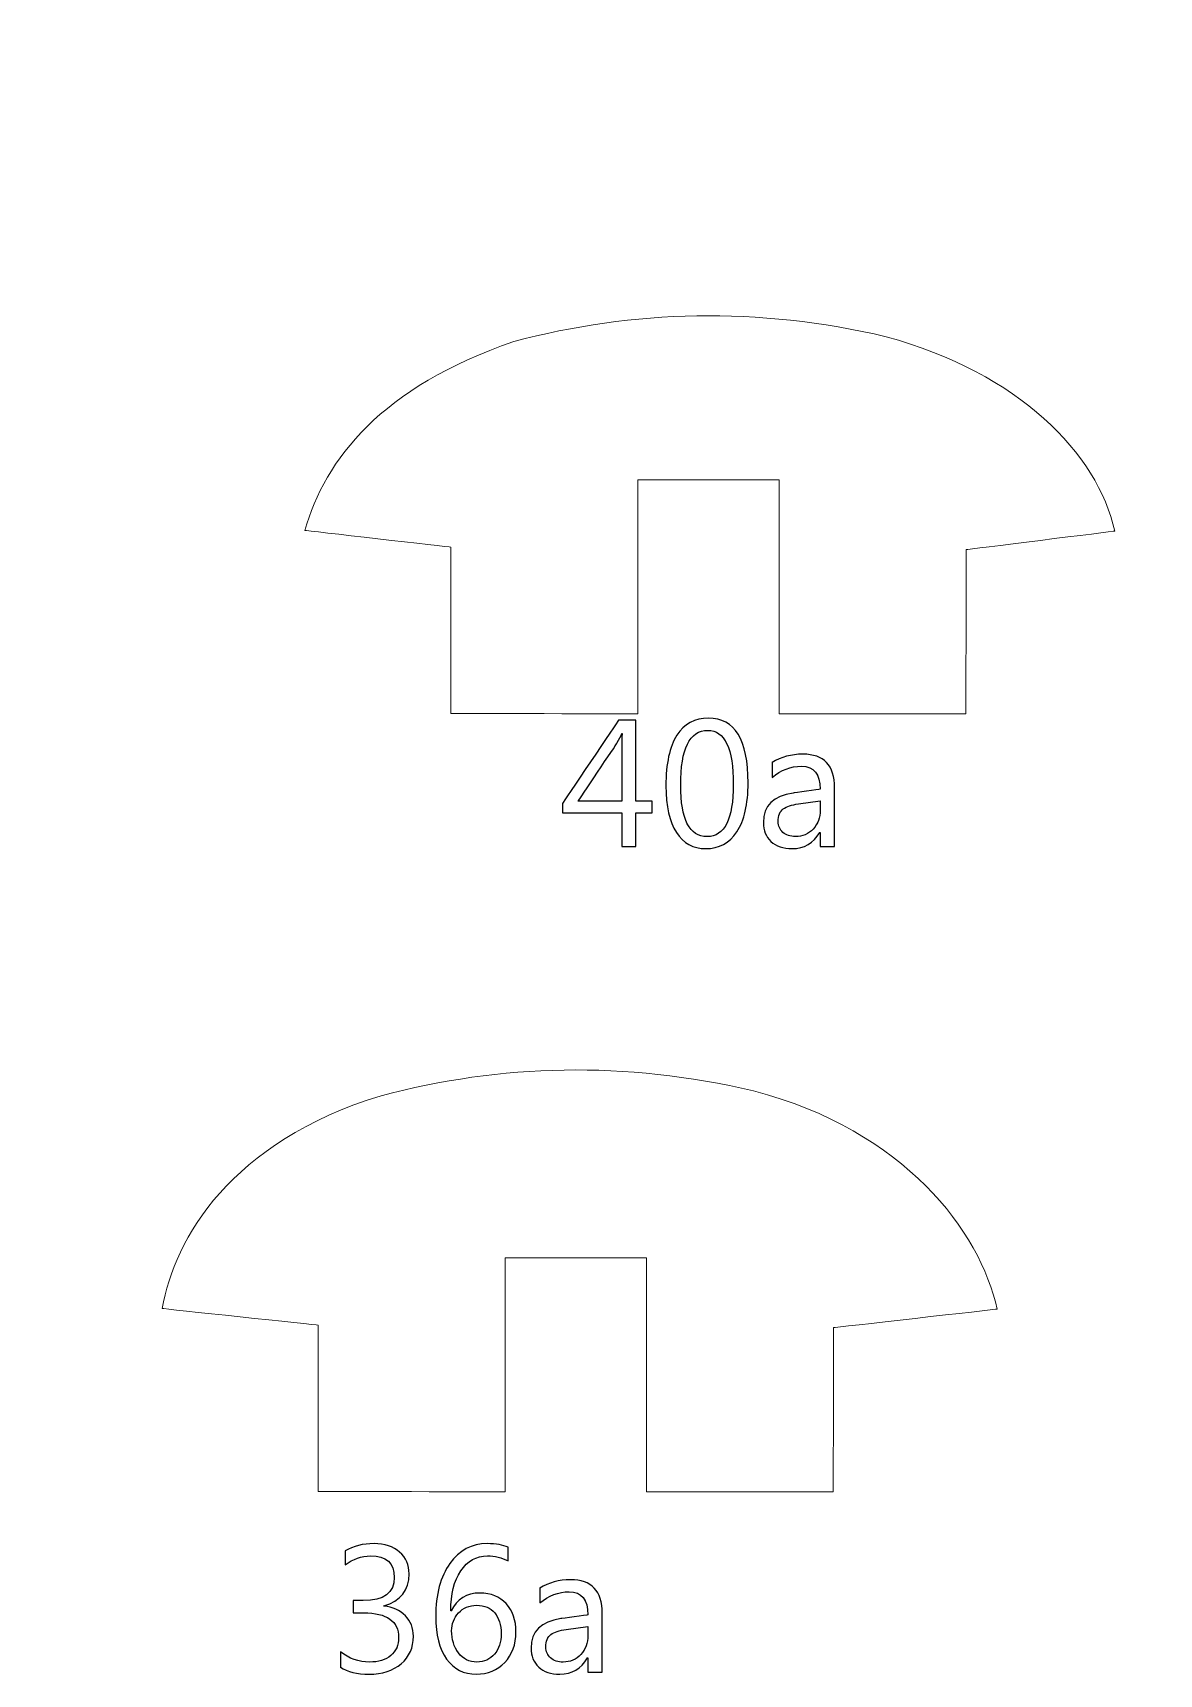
# Model space of a CAD drawing. Header units: centimetres. Extents: x -494 to 505, y -672 to 577.
# Drawn here: x -354.3 to -287.1, y -429.9 to -332.1 of the extents above; entities that cross this region are included whole.
import ezdxf

# ---------------------------------------------------------------- set-up
doc = ezdxf.new("R2010")
doc.units = ezdxf.units.CM
doc.header["$MEASUREMENT"] = 0
doc.layers.add('Camada 1', color=7, linetype='Continuous')
doc.layers.add('Camada 2', color=10, linetype='Continuous')

msp = doc.modelspace()

# ---------------------------------------------------------------- linework, layer by layer
at = {"layer": 'Camada 1', "lineweight": 9}
for points, knots in [([(-171.877482, -289.122612), (-171.417234, -291.33038), (-170.76293, -292.792912), (-169.592498, -295.697656), (-169.592498, -295.697656), (-166.99103, -303.282096), (-165.504622, -307.6575), (-173.55693, -310.625744), (-173.55693, -310.625744), (-177.69459, -311.82818), (-181.177438, -313.139836), (-184.119266, -314.542932), (-184.119266, -314.542932), (-198.820278, -320.617596), (-199.523858, -342.514936), (-193.890138, -357.236776), (-193.890138, -357.236776), (-189.844934, -363.822996), (-195.609718, -371.771672), (-201.114406, -369.92814), (-201.114406, -369.92814), (-201.114406, -369.92814), (-256.192782, -351.717864), (-256.192782, -351.717864), (-256.192782, -351.717864), (-254.607822, -345.745816), (-252.988826, -339.965792), (-250.858782, -333.99476), (-250.858782, -333.99476), (-250.858782, -333.99476), (-237.042706, -339.644228), (-237.042706, -339.644228), (-237.042706, -339.644228), (-237.042706, -339.644228), (-234.310174, -331.86116), (-234.310174, -331.86116), (-234.310174, -331.86116), (-234.310174, -331.86116), (-248.064782, -325.923656), (-248.064782, -325.923656), (-248.064782, -325.923656), (-245.077742, -319.458848), (-242.515898, -313.306968), (-239.20831, -307.165756), (-239.20831, -307.165756), (-239.20831, -307.165756), (-224.995486, -315.011816), (-224.995486, -315.011816), (-224.995486, -315.011816), (-224.995486, -315.011816), (-220.73997, -307.961284), (-220.73997, -307.961284), (-220.73997, -307.961284), (-220.73997, -307.961284), (-234.863386, -299.820584), (-234.863386, -299.820584), (-234.863386, -299.820584), (-231.622854, -294.342312), (-228.554026, -289.66922), (-225.135186, -284.696408), (-225.135186, -284.696408), (-225.135186, -284.696408), (-212.033358, -293.343076), (-212.033358, -293.343076), (-212.033358, -293.343076), (-212.033358, -293.343076), (-207.55483, -286.543496), (-207.55483, -286.543496), (-207.55483, -286.543496), (-207.55483, -286.543496), (-219.860114, -278.19858), (-219.860114, -278.19858), (-219.860114, -278.19858), (-216.204038, -273.117056), (-212.808566, -267.68298), (-209.444082, -262.4836), (-209.444082, -262.4836), (-209.444082, -262.4836), (-196.013578, -270.721328), (-196.013578, -270.721328), (-196.013578, -270.721328), (-196.013578, -270.721328), (-192.374774, -263.572244), (-192.374774, -263.572244), (-192.374774, -263.572244), (-192.374774, -263.572244), (-205.64221, -254.877824), (-205.64221, -254.877824), (-205.64221, -254.877824), (-192.847214, -229.7049), (-210.297014, -210.5787), (-229.633526, -206.477616), (-229.633526, -206.477616), (-270.939514, -198.17334), (-306.461414, -201.906124), (-344.475562, -222.53956), (-344.475562, -222.53956), (-370.286026, -235.883196), (-395.747494, -251.827284), (-421.002714, -267.868908), (-421.002714, -267.868908), (-436.48757, -276.248876), (-447.159634, -284.470348), (-464.85683, -290.508944), (-464.85683, -290.508944), (-470.354914, -292.199568), (-473.47505, -293.20236), (-475.541594, -292.117272), (-475.541594, -292.117272), (-483.768146, -278.821896), (-488.751118, -259.193792), (-487.706162, -215.05164), (-487.706162, -215.05164), (-484.91521, -177.04816), (-482.094794, -158.322772), (-473.688918, -145.105628), (-473.688918, -145.105628), (-460.462122, -137.656316), (-417.317682, -139.01928), (-359.988866, -144.689576), (-359.988866, -144.689576), (-319.967102, -147.65528), (-278.104854, -155.340304), (-233.92003, -154.620976), (-233.92003, -154.620976), (-213.98103, -153.978864), (-198.82993, -128.22428), (-179.348638, -98.790252), (-179.348638, -98.790252), (-168.780714, -100.527612), (-160.15335, -98.817684), (-154.495246, -93.99524), (-154.495246, -93.99524), (-149.021546, -88.652604), (-145.952718, -82.331052), (-146.064986, -74.856848), (-146.064986, -74.856848), (-146.087846, -72.723756), (-144.596866, -71.94042), (-142.229078, -72.798432), (-142.229078, -72.798432), (-113.594134, -78.67142), (-86.43747, -81.992216), (-61.44133, -81.803748), (-61.44133, -81.803748), (-61.44133, -81.803748), (-44.958762, -82.101436), (-44.958762, -82.101436), (-44.958762, -82.101436), (-22.211538, -82.526124), (-8.229346, -86.777068), (-4.602734, -100.924868), (-4.602734, -100.924868), (-3.762502, -105.042716), (-3.947922, -132.817616), (-3.908298, -138.162792), (-3.908298, -138.162792), (-3.908298, -138.162792), (-3.998722, -194.112388), (-3.998722, -194.112388), (-3.998722, -194.112388), (-3.998722, -194.112388), (-55.947818, -194.183), (-55.947818, -194.183), (-55.947818, -194.183), (-55.947818, -194.183), (-55.868062, -202.446636), (-55.868062, -202.446636), (-55.868062, -202.446636), (-55.868062, -202.446636), (-3.988054, -202.589384), (-3.988054, -202.589384), (-3.988054, -202.589384), (-3.988054, -202.589384), (-4.22783, -272.231104), (-4.22783, -272.231104), (-4.22783, -272.231104), (-4.22783, -272.231104), (-19.20621, -273.734276), (-19.20621, -273.734276), (-19.20621, -273.734276), (-19.20621, -273.734276), (-26.489914, -232.917492), (-26.489914, -232.917492), (-26.489914, -232.917492), (-26.489914, -232.917492), (-72.97293, -239.781588), (-72.97293, -239.781588), (-72.97293, -239.781588), (-72.97293, -239.781588), (-65.32753, -279.111456), (-65.32753, -279.111456), (-65.32753, -279.111456), (-65.32753, -279.111456), (-89.765886, -281.623516), (-89.765886, -281.623516), (-89.765886, -281.623516), (-89.87917, -271.87144), (-91.007438, -262.591804), (-93.44025, -254.004064), (-93.44025, -254.004064), (-96.718882, -242.648232), (-100.75291, -234.08132), (-106.761026, -232.132632), (-106.761026, -232.132632), (-106.761026, -232.132632), (-155.777438, -232.138728), (-155.777438, -232.138728), (-155.777438, -232.138728), (-159.270954, -232.321608), (-160.840166, -237.91926), (-159.684466, -246.6594), (-159.684466, -246.6594), (-158.761938, -256.127504), (-152.171654, -263.9568), (-148.63191, -273.87804), (-148.63191, -273.87804), (-146.288506, -280.445972), (-146.881342, -281.714448), (-152.075134, -281.679396), (-152.075134, -281.679396), (-152.075134, -281.679396), (-168.283382, -281.601164), (-168.283382, -281.601164), (-168.283382, -281.601164), (-170.456098, -282.293568), (-172.452538, -285.107888), (-171.877482, -289.122612)], [0, 0, 0, 0, 0.017241379, 0.017241379, 0.017241379, 0.017241389, 0.034482759, 0.034482759, 0.034482759, 0.034482769, 0.051724138, 0.051724138, 0.051724138, 0.051724148, 0.068965517, 0.068965517, 0.068965517, 0.068965527, 0.086206897, 0.086206897, 0.086206897, 0.086206907, 0.103448276, 0.103448276, 0.103448276, 0.103448286, 0.120689655, 0.120689655, 0.120689655, 0.120689665, 0.137931034, 0.137931034, 0.137931034, 0.137931044, 0.155172414, 0.155172414, 0.155172414, 0.155172424, 0.172413793, 0.172413793, 0.172413793, 0.172413803, 0.189655172, 0.189655172, 0.189655172, 0.189655182, 0.206896552, 0.206896552, 0.206896552, 0.206896562, 0.224137931, 0.224137931, 0.224137931, 0.224137941, 0.24137931, 0.24137931, 0.24137931, 0.24137932, 0.25862069, 0.25862069, 0.25862069, 0.2586207, 0.275862069, 0.275862069, 0.275862069, 0.275862079, 0.293103448, 0.293103448, 0.293103448, 0.293103458, 0.310344828, 0.310344828, 0.310344828, 0.310344838, 0.327586207, 0.327586207, 0.327586207, 0.327586217, 0.344827586, 0.344827586, 0.344827586, 0.344827596, 0.362068966, 0.362068966, 0.362068966, 0.362068976, 0.379310345, 0.379310345, 0.379310345, 0.379310355, 0.396551724, 0.396551724, 0.396551724, 0.396551734, 0.413793103, 0.413793103, 0.413793103, 0.413793113, 0.431034483, 0.431034483, 0.431034483, 0.431034493, 0.448275862, 0.448275862, 0.448275862, 0.448275872, 0.465517241, 0.465517241, 0.465517241, 0.465517251, 0.482758621, 0.482758621, 0.482758621, 0.482758631, 0.5, 0.5, 0.5, 0.50000001, 0.517241379, 0.517241379, 0.517241379, 0.517241389, 0.534482759, 0.534482759, 0.534482759, 0.534482769, 0.551724138, 0.551724138, 0.551724138, 0.551724148, 0.568965517, 0.568965517, 0.568965517, 0.568965527, 0.586206897, 0.586206897, 0.586206897, 0.586206907, 0.603448276, 0.603448276, 0.603448276, 0.603448286, 0.620689655, 0.620689655, 0.620689655, 0.620689665, 0.637931034, 0.637931034, 0.637931034, 0.637931044, 0.655172414, 0.655172414, 0.655172414, 0.655172424, 0.672413793, 0.672413793, 0.672413793, 0.672413803, 0.689655172, 0.689655172, 0.689655172, 0.689655182, 0.706896552, 0.706896552, 0.706896552, 0.706896562, 0.724137931, 0.724137931, 0.724137931, 0.724137941, 0.74137931, 0.74137931, 0.74137931, 0.74137932, 0.75862069, 0.75862069, 0.75862069, 0.7586207, 0.775862069, 0.775862069, 0.775862069, 0.775862079, 0.793103448, 0.793103448, 0.793103448, 0.793103458, 0.810344828, 0.810344828, 0.810344828, 0.810344838, 0.827586207, 0.827586207, 0.827586207, 0.827586217, 0.844827586, 0.844827586, 0.844827586, 0.844827596, 0.862068966, 0.862068966, 0.862068966, 0.862068976, 0.879310345, 0.879310345, 0.879310345, 0.879310355, 0.896551724, 0.896551724, 0.896551724, 0.896551734, 0.913793103, 0.913793103, 0.913793103, 0.913793113, 0.931034483, 0.931034483, 0.931034483, 0.931034493, 0.948275862, 0.948275862, 0.948275862, 0.948275872, 0.965517241, 0.965517241, 0.965517241, 0.965517251, 1, 1, 1, 1]), ([(-318.21501, -358.71404), (-318.21501, -358.71404), (-309.771542, -358.71404), (-309.771542, -358.71404), (-309.771542, -358.71404), (-309.771542, -358.71404), (-309.77713, -372.669308), (-309.77713, -372.669308), (-309.77713, -372.669308), (-309.77713, -372.669308), (-298.633642, -372.66626), (-298.633642, -372.66626), (-298.633642, -372.66626), (-298.633642, -372.66626), (-298.626022, -362.876846), (-298.626022, -362.876846), (-298.626022, -362.876846), (-298.626022, -362.876846), (-289.75685, -361.771438), (-289.75685, -361.771438), (-289.75685, -361.771438), (-290.78809, -357.13162), (-295.453816, -352.360992), (-303.387506, -350.176338), (-303.387506, -350.176338), (-311.095644, -348.376748), (-318.444372, -348.574106), (-325.61784, -350.464628), (-325.61784, -350.464628), (-333.517748, -353.178618), (-336.885788, -357.483156), (-338.078826, -361.73283), (-338.078826, -361.73283), (-338.078826, -361.73283), (-329.379326, -362.726986), (-329.379326, -362.726986), (-329.379326, -362.726986), (-329.379326, -362.726986), (-329.377802, -372.649496), (-329.377802, -372.649496), (-329.377802, -372.649496), (-329.377802, -372.649496), (-318.213994, -372.668292), (-318.213994, -372.668292), (-318.213994, -372.668292), (-318.213994, -372.668292), (-318.21501, -358.71404), (-318.21501, -358.71404)], [0, 0, 0, 0, 0.076923077, 0.076923077, 0.076923077, 0.076923087, 0.153846154, 0.153846154, 0.153846154, 0.153846164, 0.230769231, 0.230769231, 0.230769231, 0.230769241, 0.307692308, 0.307692308, 0.307692308, 0.307692318, 0.384615385, 0.384615385, 0.384615385, 0.384615395, 0.461538462, 0.461538462, 0.461538462, 0.461538472, 0.538461538, 0.538461538, 0.538461538, 0.538461548, 0.615384615, 0.615384615, 0.615384615, 0.615384625, 0.692307692, 0.692307692, 0.692307692, 0.692307702, 0.769230769, 0.769230769, 0.769230769, 0.769230779, 0.846153846, 0.846153846, 0.846153846, 0.846153856, 1, 1, 1, 1]), ([(-326.131682, -405.116792), (-326.131682, -405.116792), (-317.687706, -405.116792), (-317.687706, -405.116792), (-317.687706, -405.116792), (-317.687706, -405.116792), (-317.693294, -419.07206), (-317.693294, -419.07206), (-317.693294, -419.07206), (-317.693294, -419.07206), (-306.549806, -419.069012), (-306.549806, -419.069012), (-306.549806, -419.069012), (-306.549806, -419.069012), (-306.542186, -409.279598), (-306.542186, -409.279598), (-306.542186, -409.279598), (-306.542186, -409.279598), (-296.768266, -408.17419), (-296.768266, -408.17419), (-296.768266, -408.17419), (-297.799506, -403.534372), (-302.274224, -397.532098), (-311.304178, -395.15669), (-311.304178, -395.15669), (-319.012316, -393.356846), (-326.361044, -393.554458), (-333.534512, -395.44498), (-333.534512, -395.44498), (-342.52789, -398.206976), (-345.838526, -403.933406), (-346.60332, -408.135582), (-346.60332, -408.135582), (-346.60332, -408.135582), (-337.295998, -409.129738), (-337.295998, -409.129738), (-337.295998, -409.129738), (-337.295998, -409.129738), (-337.294474, -419.052248), (-337.294474, -419.052248), (-337.294474, -419.052248), (-337.294474, -419.052248), (-326.130666, -419.071044), (-326.130666, -419.071044), (-326.130666, -419.071044), (-326.130666, -419.071044), (-326.131682, -405.116792), (-326.131682, -405.116792)], [0, 0, 0, 0, 0.076923077, 0.076923077, 0.076923077, 0.076923087, 0.153846154, 0.153846154, 0.153846154, 0.153846164, 0.230769231, 0.230769231, 0.230769231, 0.230769241, 0.307692308, 0.307692308, 0.307692308, 0.307692318, 0.384615385, 0.384615385, 0.384615385, 0.384615395, 0.461538462, 0.461538462, 0.461538462, 0.461538472, 0.538461538, 0.538461538, 0.538461538, 0.538461548, 0.615384615, 0.615384615, 0.615384615, 0.615384625, 0.692307692, 0.692307692, 0.692307692, 0.692307702, 0.769230769, 0.769230769, 0.769230769, 0.769230779, 0.846153846, 0.846153846, 0.846153846, 0.846153856, 1, 1, 1, 1])]:
    msp.add_open_spline(points, degree=3, knots=knots, dxfattribs=at)
at = {"layer": 'Camada 2'}
for points, knots in [([(-314.16625, -380.71044), (-314.91174, -380.71044), (-315.494416, -380.389638), (-315.911738, -379.749812), (-315.911738, -379.749812), (-316.329314, -379.108208), (-316.539118, -378.181616), (-316.539118, -376.97029), (-316.539118, -376.97029), (-316.539118, -375.638568), (-316.320424, -374.633236), (-315.885068, -373.950484), (-315.885068, -373.950484), (-315.449458, -373.267732), (-314.820554, -372.92534), (-313.997848, -372.92534), (-313.997848, -372.92534), (-312.42254, -372.92534), (-311.635902, -374.212104), (-311.635902, -376.785632), (-311.635902, -376.785632), (-311.635902, -378.061728), (-311.858152, -379.033024), (-312.302398, -379.705108), (-312.302398, -379.705108), (-312.746898, -380.375414), (-313.36869, -380.71044), (-314.16625, -380.71044)], [0, 0, 0, 0, 0.125, 0.125, 0.125, 0.12500001, 0.25, 0.25, 0.25, 0.25000001, 0.375, 0.375, 0.375, 0.37500001, 0.5, 0.5, 0.5, 0.50000001, 0.625, 0.625, 0.625, 0.62500001, 0.75, 0.75, 0.75, 0.75000001, 1, 1, 1, 1]), ([(-317.356236, -378.581412), (-317.356236, -378.581412), (-318.323976, -378.581412), (-318.323976, -378.581412), (-318.323976, -378.581412), (-318.323976, -378.581412), (-318.323976, -380.581408), (-318.323976, -380.581408), (-318.323976, -380.581408), (-318.323976, -380.581408), (-319.173606, -380.581408), (-319.173606, -380.581408), (-319.173606, -380.581408), (-319.173606, -380.581408), (-319.173606, -378.581412), (-319.173606, -378.581412), (-319.173606, -378.581412), (-319.173606, -378.581412), (-322.711318, -378.581412), (-322.711318, -378.581412), (-322.711318, -378.581412), (-322.711318, -378.581412), (-322.711318, -378.018548), (-322.711318, -378.018548), (-322.711318, -378.018548), (-322.711318, -378.018548), (-319.36182, -373.054372), (-319.36182, -373.054372), (-319.36182, -373.054372), (-319.36182, -373.054372), (-318.323976, -373.054372), (-318.323976, -373.054372), (-318.323976, -373.054372), (-318.323976, -373.054372), (-318.323976, -377.882404), (-318.323976, -377.882404), (-318.323976, -377.882404), (-318.323976, -377.882404), (-317.356236, -377.882404), (-317.356236, -377.882404), (-317.356236, -377.882404), (-317.356236, -377.882404), (-317.356236, -378.581412), (-317.356236, -378.581412)], [0, 0, 0, 0, 0.083333333, 0.083333333, 0.083333333, 0.083333343, 0.166666667, 0.166666667, 0.166666667, 0.166666677, 0.25, 0.25, 0.25, 0.25000001, 0.333333333, 0.333333333, 0.333333333, 0.333333343, 0.416666667, 0.416666667, 0.416666667, 0.416666677, 0.5, 0.5, 0.5, 0.50000001, 0.583333333, 0.583333333, 0.583333333, 0.583333343, 0.666666667, 0.666666667, 0.666666667, 0.666666677, 0.75, 0.75, 0.75, 0.75000001, 0.833333333, 0.833333333, 0.833333333, 0.833333343, 1, 1, 1, 1]), ([(-319.173606, -377.882404), (-319.173606, -377.882404), (-319.173606, -374.62968), (-319.173606, -374.62968), (-319.173606, -374.62968), (-319.173606, -374.39854), (-319.166494, -374.138698), (-319.152016, -373.851932), (-319.152016, -373.851932), (-319.152016, -373.851932), (-319.173606, -373.851932), (-319.173606, -373.851932), (-319.173606, -373.851932), (-319.221866, -373.979186), (-319.31864, -374.170956), (-319.46215, -374.42902), (-319.46215, -374.42902), (-319.46215, -374.42902), (-321.777614, -377.882404), (-321.777614, -377.882404), (-321.777614, -377.882404), (-321.777614, -377.882404), (-319.173606, -377.882404), (-319.173606, -377.882404)], [0, 0, 0, 0, 0.142857143, 0.142857143, 0.142857143, 0.142857153, 0.285714286, 0.285714286, 0.285714286, 0.285714296, 0.428571429, 0.428571429, 0.428571429, 0.428571439, 0.571428571, 0.571428571, 0.571428571, 0.571428581, 0.714285714, 0.714285714, 0.714285714, 0.714285724, 1, 1, 1, 1]), ([(-314.046362, -373.656606), (-315.119766, -373.656606), (-315.657484, -374.748044), (-315.657484, -376.93092), (-315.657484, -376.93092), (-315.657484, -378.970286), (-315.130434, -379.990096), (-314.076588, -379.990096), (-314.076588, -379.990096), (-313.03722, -379.990096), (-312.517536, -378.952252), (-312.517536, -376.87885), (-312.517536, -376.87885), (-312.517536, -374.73001), (-313.026552, -373.656606), (-314.046362, -373.656606)], [0, 0, 0, 0, 0.2, 0.2, 0.2, 0.20000001, 0.4, 0.4, 0.4, 0.40000001, 0.6, 0.6, 0.6, 0.60000001, 1, 1, 1, 1]), ([(-306.474368, -380.581408), (-306.474368, -380.581408), (-307.334666, -380.581408), (-307.334666, -380.581408), (-307.334666, -380.581408), (-307.334666, -380.581408), (-307.334666, -379.740922), (-307.334666, -379.740922), (-307.334666, -379.740922), (-307.334666, -379.740922), (-307.356256, -379.740922), (-307.356256, -379.740922), (-307.356256, -379.740922), (-307.730652, -380.38786), (-308.280816, -380.71044), (-309.010304, -380.71044), (-309.010304, -380.71044), (-309.546244, -380.71044), (-309.965598, -380.568962), (-310.268366, -380.283974), (-310.268366, -380.283974), (-310.571388, -380.000764), (-310.721756, -379.624336), (-310.721756, -379.154944), (-310.721756, -379.154944), (-310.721756, -378.149358), (-310.130444, -377.56338), (-308.947566, -377.398534), (-308.947566, -377.398534), (-308.947566, -377.398534), (-307.334666, -377.172728), (-307.334666, -377.172728), (-307.334666, -377.172728), (-307.334666, -376.25528), (-307.703982, -375.796302), (-308.442106, -375.796302), (-308.442106, -375.796302), (-309.089298, -375.796302), (-309.673498, -376.018552), (-310.19496, -376.463052), (-310.19496, -376.463052), (-310.19496, -376.463052), (-310.19496, -375.581418), (-310.19496, -375.581418), (-310.19496, -375.581418), (-309.666386, -375.24436), (-309.058818, -375.075958), (-308.3687, -375.075958), (-308.3687, -375.075958), (-307.105304, -375.075958), (-306.474368, -375.744486), (-306.474368, -377.083066), (-306.474368, -377.083066), (-306.474368, -377.083066), (-306.474368, -380.581408), (-306.474368, -380.581408)], [0, 0, 0, 0, 0.066666667, 0.066666667, 0.066666667, 0.066666677, 0.133333333, 0.133333333, 0.133333333, 0.133333343, 0.2, 0.2, 0.2, 0.20000001, 0.266666667, 0.266666667, 0.266666667, 0.266666677, 0.333333333, 0.333333333, 0.333333333, 0.333333343, 0.4, 0.4, 0.4, 0.40000001, 0.466666667, 0.466666667, 0.466666667, 0.466666677, 0.533333333, 0.533333333, 0.533333333, 0.533333343, 0.6, 0.6, 0.6, 0.60000001, 0.666666667, 0.666666667, 0.666666667, 0.666666677, 0.733333333, 0.733333333, 0.733333333, 0.733333343, 0.8, 0.8, 0.8, 0.80000001, 0.866666667, 0.866666667, 0.866666667, 0.866666677, 1, 1, 1, 1]), ([(-307.334666, -377.860814), (-307.334666, -377.860814), (-308.632098, -378.040138), (-308.632098, -378.040138), (-308.632098, -378.040138), (-309.031894, -378.095764), (-309.332884, -378.196094), (-309.535322, -378.337572), (-309.535322, -378.337572), (-309.738014, -378.481082), (-309.840122, -378.732034), (-309.840122, -379.093984), (-309.840122, -379.093984), (-309.840122, -379.357382), (-309.746904, -379.57252), (-309.55869, -379.739144), (-309.55869, -379.739144), (-309.372254, -379.905768), (-309.121556, -379.990096), (-308.811422, -379.990096), (-308.811422, -379.990096), (-308.383178, -379.990096), (-308.030118, -379.839474), (-307.752242, -379.540262), (-307.752242, -379.540262), (-307.474366, -379.239018), (-307.334666, -378.859288), (-307.334666, -378.398532), (-307.334666, -378.398532), (-307.334666, -378.398532), (-307.334666, -377.860814), (-307.334666, -377.860814)], [0, 0, 0, 0, 0.111111111, 0.111111111, 0.111111111, 0.111111121, 0.222222222, 0.222222222, 0.222222222, 0.222222232, 0.333333333, 0.333333333, 0.333333333, 0.333333343, 0.444444444, 0.444444444, 0.444444444, 0.444444454, 0.555555556, 0.555555556, 0.555555556, 0.555555566, 0.666666667, 0.666666667, 0.666666667, 0.666666677, 0.777777778, 0.777777778, 0.777777778, 0.777777788, 1, 1, 1, 1]), ([(-335.961228, -429.538638), (-335.961228, -429.538638), (-335.961228, -428.614078), (-335.961228, -428.614078), (-335.961228, -428.614078), (-335.446878, -429.02251), (-334.864456, -429.22698), (-334.217264, -429.22698), (-334.217264, -429.22698), (-333.690468, -429.22698), (-333.271114, -429.09617), (-332.957424, -428.832518), (-332.957424, -428.832518), (-332.643988, -428.56912), (-332.488032, -428.214282), (-332.488032, -427.769782), (-332.488032, -427.769782), (-332.488032, -426.784262), (-333.186786, -426.291248), (-334.583024, -426.291248), (-334.583024, -426.291248), (-334.583024, -426.291248), (-335.208372, -426.291248), (-335.208372, -426.291248), (-335.208372, -426.291248), (-335.208372, -426.291248), (-335.208372, -425.560236), (-335.208372, -425.560236), (-335.208372, -425.560236), (-335.208372, -425.560236), (-334.613504, -425.560236), (-334.613504, -425.560236), (-334.613504, -425.560236), (-333.367888, -425.560236), (-332.746096, -425.097702), (-332.746096, -424.17492), (-332.746096, -424.17492), (-332.746096, -423.319956), (-333.221076, -422.89349), (-334.170782, -422.89349), (-334.170782, -422.89349), (-334.701134, -422.89349), (-335.20126, -423.07256), (-335.670906, -423.431208), (-335.670906, -423.431208), (-335.670906, -423.431208), (-335.670906, -422.5925), (-335.670906, -422.5925), (-335.670906, -422.5925), (-335.187036, -422.305734), (-334.615282, -422.162224), (-333.957422, -422.162224), (-333.957422, -422.162224), (-333.323184, -422.162224), (-332.815946, -422.330626), (-332.434184, -422.665906), (-332.434184, -422.665906), (-332.0542, -423.00271), (-331.864208, -423.432986), (-331.864208, -423.958004), (-331.864208, -423.958004), (-331.864208, -424.949112), (-332.36789, -425.58716), (-333.376778, -425.870116), (-333.376778, -425.870116), (-333.376778, -425.870116), (-333.376778, -425.891706), (-333.376778, -425.891706), (-333.376778, -425.891706), (-332.835758, -425.943776), (-332.405482, -426.133768), (-332.086458, -426.461682), (-332.086458, -426.461682), (-331.765656, -426.789596), (-331.606144, -427.198282), (-331.606144, -427.687486), (-331.606144, -427.687486), (-331.606144, -428.364904), (-331.848206, -428.909734), (-332.333854, -429.325532), (-332.333854, -429.325532), (-332.819502, -429.739552), (-333.459328, -429.947324), (-334.253332, -429.947324), (-334.253332, -429.947324), (-334.968342, -429.947324), (-335.538064, -429.81118), (-335.961228, -429.538638)], [0, 0, 0, 0, 0.043478261, 0.043478261, 0.043478261, 0.043478271, 0.086956522, 0.086956522, 0.086956522, 0.086956532, 0.130434783, 0.130434783, 0.130434783, 0.130434793, 0.173913043, 0.173913043, 0.173913043, 0.173913053, 0.217391304, 0.217391304, 0.217391304, 0.217391314, 0.260869565, 0.260869565, 0.260869565, 0.260869575, 0.304347826, 0.304347826, 0.304347826, 0.304347836, 0.347826087, 0.347826087, 0.347826087, 0.347826097, 0.391304348, 0.391304348, 0.391304348, 0.391304358, 0.434782609, 0.434782609, 0.434782609, 0.434782619, 0.47826087, 0.47826087, 0.47826087, 0.47826088, 0.52173913, 0.52173913, 0.52173913, 0.52173914, 0.565217391, 0.565217391, 0.565217391, 0.565217401, 0.608695652, 0.608695652, 0.608695652, 0.608695662, 0.652173913, 0.652173913, 0.652173913, 0.652173923, 0.695652174, 0.695652174, 0.695652174, 0.695652184, 0.739130435, 0.739130435, 0.739130435, 0.739130445, 0.782608696, 0.782608696, 0.782608696, 0.782608706, 0.826086957, 0.826086957, 0.826086957, 0.826086967, 0.869565217, 0.869565217, 0.869565217, 0.869565227, 0.913043478, 0.913043478, 0.913043478, 0.913043488, 1, 1, 1, 1]), ([(-325.950326, -422.377362), (-325.950326, -422.377362), (-325.950326, -423.192702), (-325.950326, -423.192702), (-325.950326, -423.192702), (-326.3392, -422.99382), (-326.747632, -422.89349), (-327.177908, -422.89349), (-327.177908, -422.89349), (-327.844658, -422.89349), (-328.378566, -423.190924), (-328.78014, -423.786046), (-328.78014, -423.786046), (-329.179682, -424.380914), (-329.380342, -425.178474), (-329.380342, -426.176694), (-329.380342, -426.176694), (-329.380342, -426.176694), (-329.359006, -426.176694), (-329.359006, -426.176694), (-329.359006, -426.176694), (-329.009502, -425.46524), (-328.43597, -425.108624), (-327.63841, -425.108624), (-327.63841, -425.108624), (-326.980804, -425.108624), (-326.459342, -425.319952), (-326.070214, -425.741084), (-326.070214, -425.741084), (-325.68134, -426.163994), (-325.487792, -426.728636), (-325.487792, -427.436534), (-325.487792, -427.436534), (-325.487792, -428.174912), (-325.710042, -428.778924), (-326.154542, -429.246538), (-326.154542, -429.246538), (-326.599042, -429.714406), (-327.16343, -429.947324), (-327.848214, -429.947324), (-327.848214, -429.947324), (-328.604372, -429.947324), (-329.197716, -429.646334), (-329.627738, -429.0441), (-329.627738, -429.0441), (-330.05776, -428.441866), (-330.272898, -427.596046), (-330.272898, -426.506386), (-330.272898, -426.506386), (-330.272898, -425.185586), (-329.991466, -424.13174), (-329.428856, -423.345102), (-329.428856, -423.345102), (-328.865992, -422.556432), (-328.12228, -422.162224), (-327.199244, -422.162224), (-327.199244, -422.162224), (-326.674226, -422.162224), (-326.258428, -422.233852), (-325.950326, -422.377362)], [0, 0, 0, 0, 0.0625, 0.0625, 0.0625, 0.06250001, 0.125, 0.125, 0.125, 0.12500001, 0.1875, 0.1875, 0.1875, 0.18750001, 0.25, 0.25, 0.25, 0.25000001, 0.3125, 0.3125, 0.3125, 0.31250001, 0.375, 0.375, 0.375, 0.37500001, 0.4375, 0.4375, 0.4375, 0.43750001, 0.5, 0.5, 0.5, 0.50000001, 0.5625, 0.5625, 0.5625, 0.56250001, 0.625, 0.625, 0.625, 0.62500001, 0.6875, 0.6875, 0.6875, 0.68750001, 0.75, 0.75, 0.75, 0.75000001, 0.8125, 0.8125, 0.8125, 0.81250001, 0.875, 0.875, 0.875, 0.87500001, 1, 1, 1, 1]), ([(-320.33718, -429.818292), (-320.33718, -429.818292), (-321.197478, -429.818292), (-321.197478, -429.818292), (-321.197478, -429.818292), (-321.197478, -429.818292), (-321.197478, -428.977806), (-321.197478, -428.977806), (-321.197478, -428.977806), (-321.197478, -428.977806), (-321.219068, -428.977806), (-321.219068, -428.977806), (-321.219068, -428.977806), (-321.593464, -429.624744), (-322.143628, -429.947324), (-322.873116, -429.947324), (-322.873116, -429.947324), (-323.409056, -429.947324), (-323.82841, -429.805846), (-324.131178, -429.520858), (-324.131178, -429.520858), (-324.4342, -429.237648), (-324.584568, -428.86122), (-324.584568, -428.391828), (-324.584568, -428.391828), (-324.584568, -427.386242), (-323.993256, -426.800264), (-322.810378, -426.635418), (-322.810378, -426.635418), (-322.810378, -426.635418), (-321.197478, -426.409612), (-321.197478, -426.409612), (-321.197478, -426.409612), (-321.197478, -425.492164), (-321.566794, -425.033186), (-322.304918, -425.033186), (-322.304918, -425.033186), (-322.95211, -425.033186), (-323.53631, -425.255436), (-324.057772, -425.699936), (-324.057772, -425.699936), (-324.057772, -425.699936), (-324.057772, -424.818302), (-324.057772, -424.818302), (-324.057772, -424.818302), (-323.529198, -424.481244), (-322.92163, -424.312842), (-322.231512, -424.312842), (-322.231512, -424.312842), (-320.968116, -424.312842), (-320.33718, -424.98137), (-320.33718, -426.31995), (-320.33718, -426.31995), (-320.33718, -426.31995), (-320.33718, -429.818292), (-320.33718, -429.818292)], [0, 0, 0, 0, 0.066666667, 0.066666667, 0.066666667, 0.066666677, 0.133333333, 0.133333333, 0.133333333, 0.133333343, 0.2, 0.2, 0.2, 0.20000001, 0.266666667, 0.266666667, 0.266666667, 0.266666677, 0.333333333, 0.333333333, 0.333333333, 0.333333343, 0.4, 0.4, 0.4, 0.40000001, 0.466666667, 0.466666667, 0.466666667, 0.466666677, 0.533333333, 0.533333333, 0.533333333, 0.533333343, 0.6, 0.6, 0.6, 0.60000001, 0.666666667, 0.666666667, 0.666666667, 0.666666677, 0.733333333, 0.733333333, 0.733333333, 0.733333343, 0.8, 0.8, 0.8, 0.80000001, 0.866666667, 0.866666667, 0.866666667, 0.866666677, 1, 1, 1, 1]), ([(-327.83018, -425.839636), (-328.27468, -425.839636), (-328.634852, -425.990258), (-328.91095, -426.291248), (-328.91095, -426.291248), (-329.188572, -426.59427), (-329.326748, -426.949108), (-329.326748, -427.359572), (-329.326748, -427.359572), (-329.326748, -427.8757), (-329.188572, -428.314612), (-328.914506, -428.680372), (-328.914506, -428.680372), (-328.640186, -429.0441), (-328.27468, -429.22698), (-327.819512, -429.22698), (-327.819512, -429.22698), (-327.38568, -429.22698), (-327.034398, -429.067468), (-326.769222, -428.750222), (-326.769222, -428.750222), (-326.502268, -428.432976), (-326.36968, -428.031656), (-326.36968, -427.543976), (-326.36968, -427.543976), (-326.36968, -427.010068), (-326.496934, -426.59427), (-326.75322, -426.291248), (-326.75322, -426.291248), (-327.009506, -425.990258), (-327.3679, -425.839636), (-327.83018, -425.839636)], [0, 0, 0, 0, 0.111111111, 0.111111111, 0.111111111, 0.111111121, 0.222222222, 0.222222222, 0.222222222, 0.222222232, 0.333333333, 0.333333333, 0.333333333, 0.333333343, 0.444444444, 0.444444444, 0.444444444, 0.444444454, 0.555555556, 0.555555556, 0.555555556, 0.555555566, 0.666666667, 0.666666667, 0.666666667, 0.666666677, 0.777777778, 0.777777778, 0.777777778, 0.777777788, 1, 1, 1, 1]), ([(-321.197478, -427.097698), (-321.197478, -427.097698), (-322.49491, -427.277022), (-322.49491, -427.277022), (-322.49491, -427.277022), (-322.894706, -427.332648), (-323.195696, -427.432978), (-323.398134, -427.574456), (-323.398134, -427.574456), (-323.600826, -427.717966), (-323.702934, -427.968918), (-323.702934, -428.330868), (-323.702934, -428.330868), (-323.702934, -428.594266), (-323.609716, -428.809404), (-323.421502, -428.976028), (-323.421502, -428.976028), (-323.235066, -429.142652), (-322.984368, -429.22698), (-322.674234, -429.22698), (-322.674234, -429.22698), (-322.24599, -429.22698), (-321.89293, -429.076358), (-321.615054, -428.777146), (-321.615054, -428.777146), (-321.337178, -428.475902), (-321.197478, -428.096172), (-321.197478, -427.635416), (-321.197478, -427.635416), (-321.197478, -427.635416), (-321.197478, -427.097698), (-321.197478, -427.097698)], [0, 0, 0, 0, 0.111111111, 0.111111111, 0.111111111, 0.111111121, 0.222222222, 0.222222222, 0.222222222, 0.222222232, 0.333333333, 0.333333333, 0.333333333, 0.333333343, 0.444444444, 0.444444444, 0.444444444, 0.444444454, 0.555555556, 0.555555556, 0.555555556, 0.555555566, 0.666666667, 0.666666667, 0.666666667, 0.666666677, 0.777777778, 0.777777778, 0.777777778, 0.777777788, 1, 1, 1, 1])]:
    msp.add_open_spline(points, degree=3, knots=knots, dxfattribs=at)
at = {"layer": 'Camada 2', "lineweight": 9}
for points, knots in [([(-314.16625, -380.71044), (-314.91174, -380.71044), (-315.494416, -380.389638), (-315.911738, -379.749812), (-315.911738, -379.749812), (-316.329314, -379.108208), (-316.539118, -378.181616), (-316.539118, -376.97029), (-316.539118, -376.97029), (-316.539118, -375.638568), (-316.320424, -374.633236), (-315.885068, -373.950484), (-315.885068, -373.950484), (-315.449458, -373.267732), (-314.820554, -372.92534), (-313.997848, -372.92534), (-313.997848, -372.92534), (-312.42254, -372.92534), (-311.635902, -374.212104), (-311.635902, -376.785632), (-311.635902, -376.785632), (-311.635902, -378.061728), (-311.858152, -379.033024), (-312.302398, -379.705108), (-312.302398, -379.705108), (-312.746898, -380.375414), (-313.36869, -380.71044), (-314.16625, -380.71044)], [0, 0, 0, 0, 0.125, 0.125, 0.125, 0.12500001, 0.25, 0.25, 0.25, 0.25000001, 0.375, 0.375, 0.375, 0.37500001, 0.5, 0.5, 0.5, 0.50000001, 0.625, 0.625, 0.625, 0.62500001, 0.75, 0.75, 0.75, 0.75000001, 1, 1, 1, 1]), ([(-317.356236, -378.581412), (-317.356236, -378.581412), (-318.323976, -378.581412), (-318.323976, -378.581412), (-318.323976, -378.581412), (-318.323976, -378.581412), (-318.323976, -380.581408), (-318.323976, -380.581408), (-318.323976, -380.581408), (-318.323976, -380.581408), (-319.173606, -380.581408), (-319.173606, -380.581408), (-319.173606, -380.581408), (-319.173606, -380.581408), (-319.173606, -378.581412), (-319.173606, -378.581412), (-319.173606, -378.581412), (-319.173606, -378.581412), (-322.711318, -378.581412), (-322.711318, -378.581412), (-322.711318, -378.581412), (-322.711318, -378.581412), (-322.711318, -378.018548), (-322.711318, -378.018548), (-322.711318, -378.018548), (-322.711318, -378.018548), (-319.36182, -373.054372), (-319.36182, -373.054372), (-319.36182, -373.054372), (-319.36182, -373.054372), (-318.323976, -373.054372), (-318.323976, -373.054372), (-318.323976, -373.054372), (-318.323976, -373.054372), (-318.323976, -377.882404), (-318.323976, -377.882404), (-318.323976, -377.882404), (-318.323976, -377.882404), (-317.356236, -377.882404), (-317.356236, -377.882404), (-317.356236, -377.882404), (-317.356236, -377.882404), (-317.356236, -378.581412), (-317.356236, -378.581412)], [0, 0, 0, 0, 0.083333333, 0.083333333, 0.083333333, 0.083333343, 0.166666667, 0.166666667, 0.166666667, 0.166666677, 0.25, 0.25, 0.25, 0.25000001, 0.333333333, 0.333333333, 0.333333333, 0.333333343, 0.416666667, 0.416666667, 0.416666667, 0.416666677, 0.5, 0.5, 0.5, 0.50000001, 0.583333333, 0.583333333, 0.583333333, 0.583333343, 0.666666667, 0.666666667, 0.666666667, 0.666666677, 0.75, 0.75, 0.75, 0.75000001, 0.833333333, 0.833333333, 0.833333333, 0.833333343, 1, 1, 1, 1]), ([(-319.173606, -377.882404), (-319.173606, -377.882404), (-319.173606, -374.62968), (-319.173606, -374.62968), (-319.173606, -374.62968), (-319.173606, -374.39854), (-319.166494, -374.138698), (-319.152016, -373.851932), (-319.152016, -373.851932), (-319.152016, -373.851932), (-319.173606, -373.851932), (-319.173606, -373.851932), (-319.173606, -373.851932), (-319.221866, -373.979186), (-319.31864, -374.170956), (-319.46215, -374.42902), (-319.46215, -374.42902), (-319.46215, -374.42902), (-321.777614, -377.882404), (-321.777614, -377.882404), (-321.777614, -377.882404), (-321.777614, -377.882404), (-319.173606, -377.882404), (-319.173606, -377.882404)], [0, 0, 0, 0, 0.142857143, 0.142857143, 0.142857143, 0.142857153, 0.285714286, 0.285714286, 0.285714286, 0.285714296, 0.428571429, 0.428571429, 0.428571429, 0.428571439, 0.571428571, 0.571428571, 0.571428571, 0.571428581, 0.714285714, 0.714285714, 0.714285714, 0.714285724, 1, 1, 1, 1]), ([(-314.046362, -373.656606), (-315.119766, -373.656606), (-315.657484, -374.748044), (-315.657484, -376.93092), (-315.657484, -376.93092), (-315.657484, -378.970286), (-315.130434, -379.990096), (-314.076588, -379.990096), (-314.076588, -379.990096), (-313.03722, -379.990096), (-312.517536, -378.952252), (-312.517536, -376.87885), (-312.517536, -376.87885), (-312.517536, -374.73001), (-313.026552, -373.656606), (-314.046362, -373.656606)], [0, 0, 0, 0, 0.2, 0.2, 0.2, 0.20000001, 0.4, 0.4, 0.4, 0.40000001, 0.6, 0.6, 0.6, 0.60000001, 1, 1, 1, 1]), ([(-306.474368, -380.581408), (-306.474368, -380.581408), (-307.334666, -380.581408), (-307.334666, -380.581408), (-307.334666, -380.581408), (-307.334666, -380.581408), (-307.334666, -379.740922), (-307.334666, -379.740922), (-307.334666, -379.740922), (-307.334666, -379.740922), (-307.356256, -379.740922), (-307.356256, -379.740922), (-307.356256, -379.740922), (-307.730652, -380.38786), (-308.280816, -380.71044), (-309.010304, -380.71044), (-309.010304, -380.71044), (-309.546244, -380.71044), (-309.965598, -380.568962), (-310.268366, -380.283974), (-310.268366, -380.283974), (-310.571388, -380.000764), (-310.721756, -379.624336), (-310.721756, -379.154944), (-310.721756, -379.154944), (-310.721756, -378.149358), (-310.130444, -377.56338), (-308.947566, -377.398534), (-308.947566, -377.398534), (-308.947566, -377.398534), (-307.334666, -377.172728), (-307.334666, -377.172728), (-307.334666, -377.172728), (-307.334666, -376.25528), (-307.703982, -375.796302), (-308.442106, -375.796302), (-308.442106, -375.796302), (-309.089298, -375.796302), (-309.673498, -376.018552), (-310.19496, -376.463052), (-310.19496, -376.463052), (-310.19496, -376.463052), (-310.19496, -375.581418), (-310.19496, -375.581418), (-310.19496, -375.581418), (-309.666386, -375.24436), (-309.058818, -375.075958), (-308.3687, -375.075958), (-308.3687, -375.075958), (-307.105304, -375.075958), (-306.474368, -375.744486), (-306.474368, -377.083066), (-306.474368, -377.083066), (-306.474368, -377.083066), (-306.474368, -380.581408), (-306.474368, -380.581408)], [0, 0, 0, 0, 0.066666667, 0.066666667, 0.066666667, 0.066666677, 0.133333333, 0.133333333, 0.133333333, 0.133333343, 0.2, 0.2, 0.2, 0.20000001, 0.266666667, 0.266666667, 0.266666667, 0.266666677, 0.333333333, 0.333333333, 0.333333333, 0.333333343, 0.4, 0.4, 0.4, 0.40000001, 0.466666667, 0.466666667, 0.466666667, 0.466666677, 0.533333333, 0.533333333, 0.533333333, 0.533333343, 0.6, 0.6, 0.6, 0.60000001, 0.666666667, 0.666666667, 0.666666667, 0.666666677, 0.733333333, 0.733333333, 0.733333333, 0.733333343, 0.8, 0.8, 0.8, 0.80000001, 0.866666667, 0.866666667, 0.866666667, 0.866666677, 1, 1, 1, 1]), ([(-307.334666, -377.860814), (-307.334666, -377.860814), (-308.632098, -378.040138), (-308.632098, -378.040138), (-308.632098, -378.040138), (-309.031894, -378.095764), (-309.332884, -378.196094), (-309.535322, -378.337572), (-309.535322, -378.337572), (-309.738014, -378.481082), (-309.840122, -378.732034), (-309.840122, -379.093984), (-309.840122, -379.093984), (-309.840122, -379.357382), (-309.746904, -379.57252), (-309.55869, -379.739144), (-309.55869, -379.739144), (-309.372254, -379.905768), (-309.121556, -379.990096), (-308.811422, -379.990096), (-308.811422, -379.990096), (-308.383178, -379.990096), (-308.030118, -379.839474), (-307.752242, -379.540262), (-307.752242, -379.540262), (-307.474366, -379.239018), (-307.334666, -378.859288), (-307.334666, -378.398532), (-307.334666, -378.398532), (-307.334666, -378.398532), (-307.334666, -377.860814), (-307.334666, -377.860814)], [0, 0, 0, 0, 0.111111111, 0.111111111, 0.111111111, 0.111111121, 0.222222222, 0.222222222, 0.222222222, 0.222222232, 0.333333333, 0.333333333, 0.333333333, 0.333333343, 0.444444444, 0.444444444, 0.444444444, 0.444444454, 0.555555556, 0.555555556, 0.555555556, 0.555555566, 0.666666667, 0.666666667, 0.666666667, 0.666666677, 0.777777778, 0.777777778, 0.777777778, 0.777777788, 1, 1, 1, 1]), ([(-335.961228, -429.538638), (-335.961228, -429.538638), (-335.961228, -428.614078), (-335.961228, -428.614078), (-335.961228, -428.614078), (-335.446878, -429.02251), (-334.864456, -429.22698), (-334.217264, -429.22698), (-334.217264, -429.22698), (-333.690468, -429.22698), (-333.271114, -429.09617), (-332.957424, -428.832518), (-332.957424, -428.832518), (-332.643988, -428.56912), (-332.488032, -428.214282), (-332.488032, -427.769782), (-332.488032, -427.769782), (-332.488032, -426.784262), (-333.186786, -426.291248), (-334.583024, -426.291248), (-334.583024, -426.291248), (-334.583024, -426.291248), (-335.208372, -426.291248), (-335.208372, -426.291248), (-335.208372, -426.291248), (-335.208372, -426.291248), (-335.208372, -425.560236), (-335.208372, -425.560236), (-335.208372, -425.560236), (-335.208372, -425.560236), (-334.613504, -425.560236), (-334.613504, -425.560236), (-334.613504, -425.560236), (-333.367888, -425.560236), (-332.746096, -425.097702), (-332.746096, -424.17492), (-332.746096, -424.17492), (-332.746096, -423.319956), (-333.221076, -422.89349), (-334.170782, -422.89349), (-334.170782, -422.89349), (-334.701134, -422.89349), (-335.20126, -423.07256), (-335.670906, -423.431208), (-335.670906, -423.431208), (-335.670906, -423.431208), (-335.670906, -422.5925), (-335.670906, -422.5925), (-335.670906, -422.5925), (-335.187036, -422.305734), (-334.615282, -422.162224), (-333.957422, -422.162224), (-333.957422, -422.162224), (-333.323184, -422.162224), (-332.815946, -422.330626), (-332.434184, -422.665906), (-332.434184, -422.665906), (-332.0542, -423.00271), (-331.864208, -423.432986), (-331.864208, -423.958004), (-331.864208, -423.958004), (-331.864208, -424.949112), (-332.36789, -425.58716), (-333.376778, -425.870116), (-333.376778, -425.870116), (-333.376778, -425.870116), (-333.376778, -425.891706), (-333.376778, -425.891706), (-333.376778, -425.891706), (-332.835758, -425.943776), (-332.405482, -426.133768), (-332.086458, -426.461682), (-332.086458, -426.461682), (-331.765656, -426.789596), (-331.606144, -427.198282), (-331.606144, -427.687486), (-331.606144, -427.687486), (-331.606144, -428.364904), (-331.848206, -428.909734), (-332.333854, -429.325532), (-332.333854, -429.325532), (-332.819502, -429.739552), (-333.459328, -429.947324), (-334.253332, -429.947324), (-334.253332, -429.947324), (-334.968342, -429.947324), (-335.538064, -429.81118), (-335.961228, -429.538638)], [0, 0, 0, 0, 0.043478261, 0.043478261, 0.043478261, 0.043478271, 0.086956522, 0.086956522, 0.086956522, 0.086956532, 0.130434783, 0.130434783, 0.130434783, 0.130434793, 0.173913043, 0.173913043, 0.173913043, 0.173913053, 0.217391304, 0.217391304, 0.217391304, 0.217391314, 0.260869565, 0.260869565, 0.260869565, 0.260869575, 0.304347826, 0.304347826, 0.304347826, 0.304347836, 0.347826087, 0.347826087, 0.347826087, 0.347826097, 0.391304348, 0.391304348, 0.391304348, 0.391304358, 0.434782609, 0.434782609, 0.434782609, 0.434782619, 0.47826087, 0.47826087, 0.47826087, 0.47826088, 0.52173913, 0.52173913, 0.52173913, 0.52173914, 0.565217391, 0.565217391, 0.565217391, 0.565217401, 0.608695652, 0.608695652, 0.608695652, 0.608695662, 0.652173913, 0.652173913, 0.652173913, 0.652173923, 0.695652174, 0.695652174, 0.695652174, 0.695652184, 0.739130435, 0.739130435, 0.739130435, 0.739130445, 0.782608696, 0.782608696, 0.782608696, 0.782608706, 0.826086957, 0.826086957, 0.826086957, 0.826086967, 0.869565217, 0.869565217, 0.869565217, 0.869565227, 0.913043478, 0.913043478, 0.913043478, 0.913043488, 1, 1, 1, 1]), ([(-325.950326, -422.377362), (-325.950326, -422.377362), (-325.950326, -423.192702), (-325.950326, -423.192702), (-325.950326, -423.192702), (-326.3392, -422.99382), (-326.747632, -422.89349), (-327.177908, -422.89349), (-327.177908, -422.89349), (-327.844658, -422.89349), (-328.378566, -423.190924), (-328.78014, -423.786046), (-328.78014, -423.786046), (-329.179682, -424.380914), (-329.380342, -425.178474), (-329.380342, -426.176694), (-329.380342, -426.176694), (-329.380342, -426.176694), (-329.359006, -426.176694), (-329.359006, -426.176694), (-329.359006, -426.176694), (-329.009502, -425.46524), (-328.43597, -425.108624), (-327.63841, -425.108624), (-327.63841, -425.108624), (-326.980804, -425.108624), (-326.459342, -425.319952), (-326.070214, -425.741084), (-326.070214, -425.741084), (-325.68134, -426.163994), (-325.487792, -426.728636), (-325.487792, -427.436534), (-325.487792, -427.436534), (-325.487792, -428.174912), (-325.710042, -428.778924), (-326.154542, -429.246538), (-326.154542, -429.246538), (-326.599042, -429.714406), (-327.16343, -429.947324), (-327.848214, -429.947324), (-327.848214, -429.947324), (-328.604372, -429.947324), (-329.197716, -429.646334), (-329.627738, -429.0441), (-329.627738, -429.0441), (-330.05776, -428.441866), (-330.272898, -427.596046), (-330.272898, -426.506386), (-330.272898, -426.506386), (-330.272898, -425.185586), (-329.991466, -424.13174), (-329.428856, -423.345102), (-329.428856, -423.345102), (-328.865992, -422.556432), (-328.12228, -422.162224), (-327.199244, -422.162224), (-327.199244, -422.162224), (-326.674226, -422.162224), (-326.258428, -422.233852), (-325.950326, -422.377362)], [0, 0, 0, 0, 0.0625, 0.0625, 0.0625, 0.06250001, 0.125, 0.125, 0.125, 0.12500001, 0.1875, 0.1875, 0.1875, 0.18750001, 0.25, 0.25, 0.25, 0.25000001, 0.3125, 0.3125, 0.3125, 0.31250001, 0.375, 0.375, 0.375, 0.37500001, 0.4375, 0.4375, 0.4375, 0.43750001, 0.5, 0.5, 0.5, 0.50000001, 0.5625, 0.5625, 0.5625, 0.56250001, 0.625, 0.625, 0.625, 0.62500001, 0.6875, 0.6875, 0.6875, 0.68750001, 0.75, 0.75, 0.75, 0.75000001, 0.8125, 0.8125, 0.8125, 0.81250001, 0.875, 0.875, 0.875, 0.87500001, 1, 1, 1, 1]), ([(-320.33718, -429.818292), (-320.33718, -429.818292), (-321.197478, -429.818292), (-321.197478, -429.818292), (-321.197478, -429.818292), (-321.197478, -429.818292), (-321.197478, -428.977806), (-321.197478, -428.977806), (-321.197478, -428.977806), (-321.197478, -428.977806), (-321.219068, -428.977806), (-321.219068, -428.977806), (-321.219068, -428.977806), (-321.593464, -429.624744), (-322.143628, -429.947324), (-322.873116, -429.947324), (-322.873116, -429.947324), (-323.409056, -429.947324), (-323.82841, -429.805846), (-324.131178, -429.520858), (-324.131178, -429.520858), (-324.4342, -429.237648), (-324.584568, -428.86122), (-324.584568, -428.391828), (-324.584568, -428.391828), (-324.584568, -427.386242), (-323.993256, -426.800264), (-322.810378, -426.635418), (-322.810378, -426.635418), (-322.810378, -426.635418), (-321.197478, -426.409612), (-321.197478, -426.409612), (-321.197478, -426.409612), (-321.197478, -425.492164), (-321.566794, -425.033186), (-322.304918, -425.033186), (-322.304918, -425.033186), (-322.95211, -425.033186), (-323.53631, -425.255436), (-324.057772, -425.699936), (-324.057772, -425.699936), (-324.057772, -425.699936), (-324.057772, -424.818302), (-324.057772, -424.818302), (-324.057772, -424.818302), (-323.529198, -424.481244), (-322.92163, -424.312842), (-322.231512, -424.312842), (-322.231512, -424.312842), (-320.968116, -424.312842), (-320.33718, -424.98137), (-320.33718, -426.31995), (-320.33718, -426.31995), (-320.33718, -426.31995), (-320.33718, -429.818292), (-320.33718, -429.818292)], [0, 0, 0, 0, 0.066666667, 0.066666667, 0.066666667, 0.066666677, 0.133333333, 0.133333333, 0.133333333, 0.133333343, 0.2, 0.2, 0.2, 0.20000001, 0.266666667, 0.266666667, 0.266666667, 0.266666677, 0.333333333, 0.333333333, 0.333333333, 0.333333343, 0.4, 0.4, 0.4, 0.40000001, 0.466666667, 0.466666667, 0.466666667, 0.466666677, 0.533333333, 0.533333333, 0.533333333, 0.533333343, 0.6, 0.6, 0.6, 0.60000001, 0.666666667, 0.666666667, 0.666666667, 0.666666677, 0.733333333, 0.733333333, 0.733333333, 0.733333343, 0.8, 0.8, 0.8, 0.80000001, 0.866666667, 0.866666667, 0.866666667, 0.866666677, 1, 1, 1, 1]), ([(-327.83018, -425.839636), (-328.27468, -425.839636), (-328.634852, -425.990258), (-328.91095, -426.291248), (-328.91095, -426.291248), (-329.188572, -426.59427), (-329.326748, -426.949108), (-329.326748, -427.359572), (-329.326748, -427.359572), (-329.326748, -427.8757), (-329.188572, -428.314612), (-328.914506, -428.680372), (-328.914506, -428.680372), (-328.640186, -429.0441), (-328.27468, -429.22698), (-327.819512, -429.22698), (-327.819512, -429.22698), (-327.38568, -429.22698), (-327.034398, -429.067468), (-326.769222, -428.750222), (-326.769222, -428.750222), (-326.502268, -428.432976), (-326.36968, -428.031656), (-326.36968, -427.543976), (-326.36968, -427.543976), (-326.36968, -427.010068), (-326.496934, -426.59427), (-326.75322, -426.291248), (-326.75322, -426.291248), (-327.009506, -425.990258), (-327.3679, -425.839636), (-327.83018, -425.839636)], [0, 0, 0, 0, 0.111111111, 0.111111111, 0.111111111, 0.111111121, 0.222222222, 0.222222222, 0.222222222, 0.222222232, 0.333333333, 0.333333333, 0.333333333, 0.333333343, 0.444444444, 0.444444444, 0.444444444, 0.444444454, 0.555555556, 0.555555556, 0.555555556, 0.555555566, 0.666666667, 0.666666667, 0.666666667, 0.666666677, 0.777777778, 0.777777778, 0.777777778, 0.777777788, 1, 1, 1, 1]), ([(-321.197478, -427.097698), (-321.197478, -427.097698), (-322.49491, -427.277022), (-322.49491, -427.277022), (-322.49491, -427.277022), (-322.894706, -427.332648), (-323.195696, -427.432978), (-323.398134, -427.574456), (-323.398134, -427.574456), (-323.600826, -427.717966), (-323.702934, -427.968918), (-323.702934, -428.330868), (-323.702934, -428.330868), (-323.702934, -428.594266), (-323.609716, -428.809404), (-323.421502, -428.976028), (-323.421502, -428.976028), (-323.235066, -429.142652), (-322.984368, -429.22698), (-322.674234, -429.22698), (-322.674234, -429.22698), (-322.24599, -429.22698), (-321.89293, -429.076358), (-321.615054, -428.777146), (-321.615054, -428.777146), (-321.337178, -428.475902), (-321.197478, -428.096172), (-321.197478, -427.635416), (-321.197478, -427.635416), (-321.197478, -427.635416), (-321.197478, -427.097698), (-321.197478, -427.097698)], [0, 0, 0, 0, 0.111111111, 0.111111111, 0.111111111, 0.111111121, 0.222222222, 0.222222222, 0.222222222, 0.222222232, 0.333333333, 0.333333333, 0.333333333, 0.333333343, 0.444444444, 0.444444444, 0.444444444, 0.444444454, 0.555555556, 0.555555556, 0.555555556, 0.555555566, 0.666666667, 0.666666667, 0.666666667, 0.666666677, 0.777777778, 0.777777778, 0.777777778, 0.777777788, 1, 1, 1, 1])]:
    msp.add_open_spline(points, degree=3, knots=knots, dxfattribs=at)

doc.saveas('drawing.dxf')
